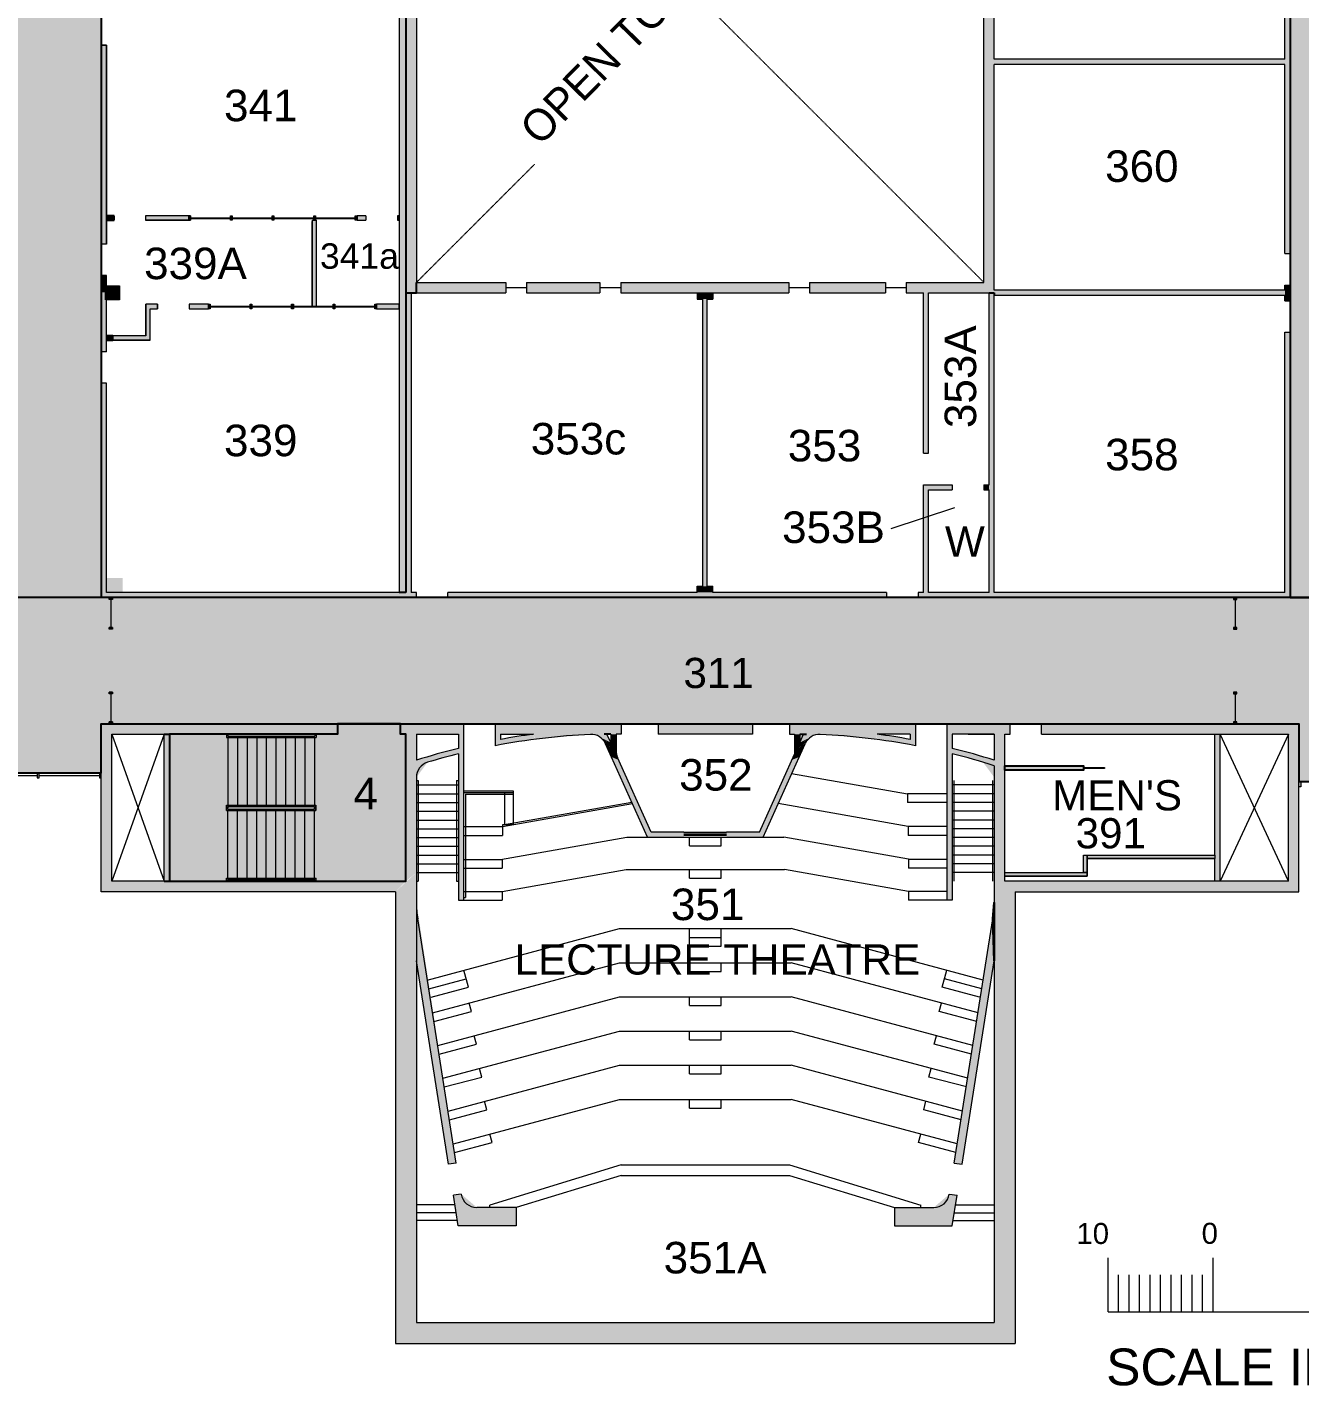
# Model space of a CAD drawing. Extents: x 2 to 4630, y -56 to 2885.
# Drawn here: x 925 to 2379, y -56 to 1496 of the extents above; entities that cross this region are included whole.
import ezdxf
from ezdxf.enums import TextEntityAlignment as Align

# ---------------------------------------------------------------- set-up
doc = ezdxf.new("R2010")
doc.units = 0
doc.header["$LTSCALE"] = 0.004
doc.header["$MEASUREMENT"] = 0
doc.linetypes.add('HIDDEN', pattern=[0.375, 0.25, -0.125])
doc.layers.get('0').update_dxf_attribs({"linetype": 'CONTINUOUS'})
for name, color, linetype, lineweight in [('bar scale', 1, 'CONTINUOUS', 0), ('STAIR', 251, 'CONTINUOUS', 9), ('TEXT', 7, 'CONTINUOUS', 0), ('WALL', 7, 'CONTINUOUS', 0)]:
    doc.layers.add(name, color=color, linetype=linetype, lineweight=lineweight)
doc.layers.add('CORRIDOR HATCH', color=253, linetype='CONTINUOUS')
doc.layers.add('SOLID', color=7, linetype='CONTINUOUS')
doc.styles.add('style1', font='arial.ttf')
doc.styles.add('swis721blkexbt', font='swissek.ttf')

# ---------------------------------------------------------------- blocks, each defined once
blk = doc.blocks.new('AZMND')
for p, q in [((0, 0.5), (0, -0.5)), ((1, 0.5), (0, 0.5)), ((1, -0.5), (1, 0.5)), ((0, -0.5), (1, -0.5))]:
    blk.add_line(p, q)

msp = doc.modelspace()

# ---------------------------------------------------------------- hatches: boundary and pattern name
at = {"layer": 'CORRIDOR HATCH'}
h = msp.add_hatch(color=256, dxfattribs=at)
h.dxf.hatch_style = 1
h.paths.add_polyline_path([(3115.8, 700.5), (3115.8, 688.5), (3109.8, 688.5), (3109.8, 520.5), (3373.8, 520.5), (3373.8, 688.5), (3187.8, 688.5), (3187.8, 700.5)])
h.paths.add_polyline_path([(1087.8, 688.5), (1087.8, 520.5), (1357.8, 520.5), (1357.8, 688.5), (1351.8, 688.5), (1351.8, 700.5), (1279.8, 700.5), (1279.8, 688.5)])
h.paths.add_polyline_path([(2029.8, 2872.5), (2029.8, 2704.5), (2221.8, 2704.5), (2221.8, 2692.5), (2293.8, 2692.5), (2293.8, 2704.5), (2307.5, 2704.5), (2307.5, 2872.5)])
h.paths.add_polyline_path([(4459, 2532.9), (4459, 2527.7), (4451.8, 2527.7), (4451.8, 2479.4), (4459, 2479.4), (4459, 2289.8), (4614.7, 2289.8), (4614.7, 2532.9)])
h.paths.add_polyline_path([(4347.8, 2543.4), (4347.8, 2529.6), (4338.9, 2529.6), (4338.9, 2525.3), (4338.9, 2207.4), (4347.8, 2207.4), (4347.8, 2193.6), (4338.9, 2193.6), (4338.9, 1973.2), (4307.4, 1973.2), (4307.4, 1797.1), (4338.9, 1797.1), (4338.9, 1535.4), (4347.8, 1535.4), (4347.8, 1521.6), (4338.9, 1521.6), (4338.9, 1439.2), (4299.5, 1439.2), (4299.5, 1392.9), (4338.9, 1392.9), (4338.9, 1388), (4299.5, 1388), (4299.5, 1307.3), (4338.9, 1307.3), (4338.9, 1199.4), (4347.8, 1199.4), (4347.8, 1185.6), (4338.9, 1185.6), (4338.9, 863.4), (4347.8, 863.4), (4347.8, 849.6), (4442.9, 849.6), (4442.9, 863.4), (4535.1, 863.4), (4535.1, 965.8), (4451.8, 965.8), (4451.8, 1185.6), (4442.9, 1185.6), (4442.9, 1199.4), (4451.8, 1199.4), (4451.8, 1521.6), (4442.9, 1521.6), (4442.9, 1535.4), (4451.8, 1535.4), (4498, 1535.4), (4498, 1540.7), (4501.9, 1540.7), (4501.9, 1852.3), (4498, 1852.3), (4498, 1857.6), (4442.9, 1857.6), (4442.9, 1871.4), (4451.8, 1871.4), (4451.8, 2193.6), (4442.9, 2193.6), (4442.9, 2207.4), (4451.8, 2207.4), (4451.8, 2529.6), (4442.9, 2529.6), (4442.9, 2543.4)])
h.paths.add_polyline_path([(3385.8, 701.6), (3669, 701.6), (3669, 702.8), (3682.8, 702.8), (3682.8, 681.2), (3683.6, 683), (3692.1, 683), (3765, 683), (3765, 695.8), (3794, 695.8), (3794, 633.3), (3808.5, 627.8), (3854.1, 613.6), (3899.4, 602.5), (3946.4, 593.9), (3969.6, 591), (3993.3, 588.2), (4004.8, 587.5), (4004.8, 594.8), (4012.2, 594.8), (4012.2, 587), (4039.9, 585.4), (4087.7, 585.4), (4111, 586.8), (4134.8, 588.2), (4181.2, 593.9), (4228.2, 602.5), (4273.5, 613.6), (4296.3, 620.7), (4318.6, 627.6), (4333.6, 633.3), (4333.6, 695.8), (4362.5, 695.8), (4362.5, 683), (4501.9, 683), (4501.9, 844.3), (4498.1, 844.3), (4498.1, 849.6), (4442.9, 849.6), (4347.8, 849.6), (4154.1, 849.6), (4154.1, 883.9), (4093.1, 883.9), (4093.1, 849.6), (3744.1, 849.6), (3744.1, 885), (3682.8, 885), (3682.8, 864.3), (3682.8, 842.2), (3669, 842.2), (3669, 843), (3385.8, 843)])
h.paths.add_polyline_path([(3385.8, 2691.4), (3669, 2691.4), (3669, 2690.2), (3682.8, 2690.2), (3682.8, 2711.8), (3683.6, 2710), (3692.1, 2710), (3765, 2710), (3765, 2697.3), (3794, 2697.3), (3794, 2759.7), (3808.5, 2765.2), (3854.1, 2779.4), (3899.4, 2790.6), (3946.4, 2799.1), (3969.6, 2802), (3993.3, 2804.8), (4005, 2805.5), (4005, 2798.5), (4011.8, 2798.5), (4011.8, 2805.9), (4039.9, 2807.6), (4087.7, 2807.6), (4111.1, 2806.2), (4134.8, 2804.8), (4181.2, 2799.1), (4228.2, 2790.6), (4273.5, 2779.4), (4296.2, 2772.4), (4318.6, 2765.4), (4333.6, 2759.7), (4333.6, 2697.3), (4362.5, 2697.3), (4362.5, 2710), (4501.9, 2710), (4501.9, 2549.1), (4501.9, 2548.7), (4498.1, 2548.7), (4498.1, 2543.4), (4442.9, 2543.4), (4347.8, 2543.4), (3872.3, 2543.4), (3872.3, 2504), (3769.9, 2504), (3769.9, 2543.4), (3765, 2543.4), (3765, 2504), (3682.8, 2504), (3682.8, 2550.8), (3669, 2550.8), (3669, 2550), (3385.8, 2550)])
h.paths.add_polyline_path([(2929.8, 2548.5), (2929.8, 1937.5), (2905.8, 1937.5), (2905.8, 1872.5), (2929.8, 1872.5), (2929.8, 1601.5), (2905.8, 1601.5), (2905.8, 1536.5), (2929.8, 1536.5), (2929.8, 1265.5), (2905.8, 1265.5), (2905.8, 1200.5), (2929.8, 1200.5), (2929.8, 844.5), (3025.8, 844.5), (3025.8, 862.5), (3041.8, 862.5), (3041.8, 904.5), (3025.8, 904.5), (3025.8, 1479.5), (3043.8, 1479.5), (3043.8, 1519.5), (3025.8, 1519.5), (3025.8, 1819.5), (3037.8, 1819.5), (3037.8, 1861.5), (3025.8, 1861.5), (3025.8, 2155.5), (3037.8, 2155.5), (3037.8, 2197.5), (3025.8, 2197.5), (3025.8, 2482.5), (3037.8, 2482.5), (3037.8, 2524.5), (3025.8, 2524.5), (3025.8, 2548.5)])
h.paths.add_polyline_path([(2367.8, 2548.5), (2367.8, 1800.5), (2349.8, 1800.5), (2349.8, 1758.5), (2367.8, 1758.5), (2367.8, 844.5), (2473.8, 844.5), (2473.8, 2548.5)])
h.paths.add_polyline_path([(1009.8, 2548.5), (1009.8, 844.5), (913.8, 844.5), (913.8, 2037.9), (911.4, 2037.9), (897.2, 2054.2), (750.5, 2054.2), (457.8, 2054.2), (457.8, 2192.5), (913.8, 2192.5), (913.8, 2548.5)])
h.paths.add_polyline_path([(361.8, 2548.5), (361.8, 2106.5), (319.8, 2106.5), (319.8, 2040.5), (361.8, 2040.5), (361.8, 1520.5), (342.3, 1520.5), (342.3, 1479.7), (361.8, 1479.7), (361.8, 908.5), (341.8, 908.5), (341.8, 868.5), (361.8, 868.5), (361.8, 844.5), (457.8, 844.5), (457.8, 1064), (457.8, 1233), (457.8, 2054.2), (457.8, 2192.5), (457.8, 2548.5)])
h.paths.add_polyline_path([(184.8, 844.5), (184.8, 700.5), (255, 700.5), (361.8, 700.5), (361.8, 634.5), (505.8, 634.5), (505.8, 700.5), (865.8, 700.5), (865.8, 644.5), (1009.8, 644.5), (1009.8, 700.5), (2377.8, 700.5), (2377.8, 634.5), (2521.8, 634.5), (2521.8, 700.5), (2881.8, 700.5), (2881.8, 634.5), (3025.8, 634.5), (3025.8, 700.5), (3385.8, 700.5), (3385.8, 844.5), (3025.8, 844.5), (2929.8, 844.5), (2473.8, 844.5), (2367.8, 844.5), (1009.8, 844.5), (913.8, 844.5), (457.8, 844.5), (361.8, 844.5)])
h.paths.add_polyline_path([(81.8, 2872.5), (81.8, 2704.5), (269.8, 2704.5), (269.8, 2692.5), (346.8, 2692.5), (346.8, 2704.5), (349.8, 2704.5), (349.8, 2872.5)])
h.paths.add_polyline_path([(184.8, 2692.5), (184.8, 2548.5), (361.8, 2548.5), (457.8, 2548.5), (913.8, 2548.5), (1009.8, 2548.5), (1622.6, 2548.5), (1622.6, 2529.5), (1684.8, 2529.5), (1684.8, 2548.5), (1702.8, 2548.5), (1702.8, 2524.5), (1736.8, 2524.5), (1736.8, 2548.5), (2367.8, 2548.5), (2473.8, 2548.5), (2929.8, 2548.5), (3025.8, 2548.5), (3361.8, 2548.5), (3385.8, 2548.5), (3385.8, 2692.5), (3025.8, 2692.5), (3025.8, 2750), (2881.8, 2750), (2881.8, 2692.5), (2521.8, 2692.5), (2521.8, 2750), (2377.8, 2750), (2377.8, 2692.5), (2017.8, 2692.5), (2017.8, 2750), (1885.8, 2750), (1885.8, 2692.5), (1510.5, 2692.5), (1510.5, 2745.3), (1366.5, 2745.3), (1366.5, 2692.5), (1110.5, 2692.5), (1110.5, 2704.5), (1062.5, 2704.5), (1062.5, 2692.5), (1009.8, 2692.5), (1009.8, 2750), (361.8, 2750), (361.8, 2692.5), (346.8, 2692.5), (269.8, 2692.5)])
at = {"layer": 'SOLID'}
for points in [[(2017.8, 1864.5), (1933.8, 1864.5), (1927.8, 1864.5), (1701.6, 1864.5), (1701.6, 1872.5), (1699.6, 1872.5), (1693.6, 1872.5), (1685.6, 1872.5), (1685.6, 1869.5), (1365.6, 1869.5), (1365.6, 1872.5), (1357.8, 1872.5), (1351.8, 1872.5), (1349.6, 1872.5), (1349.6, 1856.5), (1351.8, 1856.5), (1351.8, 1542.5), (1357.8, 1536.5), (1357.8, 1192.5), (1369.8, 1192.5), (1369.8, 1204.5), (1369.8, 1852.5), (2017.8, 1852.5)], [(1357.8, 1532.5), (1350.3, 1532.5), (1350.3, 850.5), (1357.8, 850.5)], [(1015.8, 1280.5), (1015.8, 1275.5), (1024.5, 1275.5), (1024.5, 1280.5)], [(1060.5, 1280.5), (1060.5, 1275.5), (1112, 1275.5), (1112, 1280.5)], [(1110, 1280.5), (1112, 1280.5), (1112, 1275.5), (1110, 1275.5)], [(1157.5, 1280.5), (1159.5, 1280.5), (1159.5, 1275.5), (1157.5, 1275.5)], [(1205, 1280.5), (1207, 1280.5), (1207, 1275.5), (1205, 1275.5)], [(1252.5, 1280.5), (1254.5, 1280.5), (1254.5, 1275.5), (1252.5, 1275.5)], [(1300, 1280.5), (1302, 1280.5), (1302, 1275.5), (1300, 1275.5)], [(1009.8, 1212.3), (1009.8, 1194), (1013.6, 1194), (1013.6, 1200.5), (1015.8, 1200.5), (1015.8, 1212.3)], [(1023.3, 1143.5), (1023.3, 1138.5), (1065.8, 1138.5), (1065.8, 1174.5), (1074.3, 1174.5), (1074.3, 1179.5), (1060.8, 1179.5), (1060.8, 1143.5)], [(1110.3, 1179.5), (1110.3, 1174.5), (1132.3, 1174.5), (1132.3, 1179.5)], [(1132.3, 1179.5), (1134.3, 1179.5), (1134.3, 1174.5), (1132.3, 1174.5)], [(1179.8, 1179.5), (1181.8, 1179.5), (1181.8, 1174.5), (1179.8, 1174.5)], [(1227.3, 1179.5), (1229.3, 1179.5), (1229.3, 1174.5), (1227.3, 1174.5)], [(1274.8, 1179.5), (1276.8, 1179.5), (1276.8, 1174.5), (1274.8, 1174.5)], [(1322.3, 1179.5), (1324.3, 1179.5), (1324.3, 1174.5), (1322.3, 1174.5)], [(1324.3, 1179.5), (1324.3, 1174.5), (1350.3, 1174.5), (1350.3, 1179.5)], [(1023.3, 1143.5), (1015.8, 1143.5), (1015.8, 1138.5), (1023.3, 1138.5)], [(2302.9, 844.5), (2302.9, 842.5), (2306.9, 842.5), (2306.9, 844.5)], [(2302.9, 810.5), (2302.9, 808.5), (2306.9, 808.5), (2306.9, 810.5)], [(2302.9, 736.5), (2302.9, 734.5), (2306.9, 734.5), (2306.9, 736.5)], [(2302.9, 702.5), (2302.9, 700.5), (2306.9, 700.5), (2306.9, 702.5)], [(1087.8, 688.5), (1081.8, 688.5), (1081.8, 520.5), (1087.8, 520.5)], [(2041.8, 652.5), (2131.8, 652.5), (2131.8, 647.5), (2041.8, 647.5)], [(2135.8, 530.5), (2131.8, 530.5), (2131.8, 550.5), (2135.8, 550.5)], [(2135.8, 550.5), (2281.8, 550.5), (2281.8, 546.5), (2135.8, 546.5)], [(2135.8, 526.5), (2041.8, 526.5), (2041.8, 530.5), (2135.8, 530.5)], [(2029.8, 429.5), (2028.3, 477.7), (2029.8, 496.4)]]:
    msp.add_hatch(color=256, dxfattribs=at).paths.add_polyline_path(points)
h = msp.add_hatch(color=256, dxfattribs=at)
h.paths.add_polyline_path([(1009.8, 1475.5), (1015.8, 1475.5), (1015.8, 1248.3), (1009.8, 1248.3)])
h.paths.add_polyline_path([(1015.8, 1337.1), (1015.8, 1395.9)], flags=0)
h.paths.add_polyline_path([(1015.8, 1248.3), (1015.8, 1475.5)], flags=17)
edge = h.paths.add_edge_path(flags=16)
edge.add_line((1015.8, 1395.9), (1015.8, 1331.1))
h = msp.add_hatch(color=256, dxfattribs=at)
h.dxf.hatch_style = 1
h.paths.add_polyline_path([(1255.7, 1275.5), (1250.7, 1275.5), (1250.7, 1177), (1255.7, 1177)])
h = msp.add_hatch(color=256, dxfattribs=at)
h.dxf.hatch_style = 1
h.paths.add_polyline_path([(1312.2, 1280.5), (1302, 1280.5), (1302, 1275.5), (1312.2, 1275.5)])
h.paths.add_polyline_path([(1350.3, 1280.5), (1348.2, 1280.5), (1348.2, 1275.5), (1350.3, 1275.5)])
h = msp.add_hatch(color=256, dxfattribs=at)
h.paths.add_polyline_path([(865.8, 638.5), (867.8, 638.5), (867.8, 644.5), (865.8, 644.5)])
h.paths.add_polyline_path([(936.8, 638.5), (938.8, 638.5), (938.8, 644.5), (936.8, 644.5)])
h.paths.add_polyline_path([(1009.8, 644.5), (1007.8, 644.5), (1007.8, 638.5), (1009.8, 638.5)])
h = msp.add_hatch(color=256, dxfattribs=at)
h.paths.add_polyline_path([(2379.8, 634.5), (2377.8, 634.5), (2377.8, 628.5), (2379.8, 628.5)])
h.paths.add_polyline_path([(2450.8, 634.5), (2448.8, 634.5), (2448.8, 628.5), (2450.8, 628.5)])
h.paths.add_polyline_path([(2521.8, 634.5), (2519.8, 634.5), (2519.8, 628.5), (2521.8, 628.5)])

# ---------------------------------------------------------------- linework, layer by layer
at = {"layer": 'bar scale'}
for p, q in [((2159.7, 28.7), (2159.7, 90.6)), ((2279.7, 28.7), (2279.7, 90.6)), ((2171.7, 28.7), (2171.7, 71)), ((2183.7, 28.7), (2183.7, 71)), ((2195.7, 28.7), (2195.7, 71)), ((2207.7, 28.7), (2207.7, 71)), ((2219.7, 28.7), (2219.7, 71)), ((2231.7, 28.7), (2231.7, 71)), ((2243.7, 28.7), (2243.7, 71)), ((2255.7, 28.7), (2255.7, 71)), ((2267.7, 28.7), (2267.7, 71)), ((2159.7, 28.7), (3479.7, 28.7))]:
    msp.add_line(p, q, dxfattribs=at)
at = {"layer": 'CORRIDOR HATCH'}
for points in [[(1009.8, 2548.5), (1009.8, 844.5), (913.8, 844.5), (913.8, 2037.9), (911.4, 2037.9), (897.2, 2054.2), (750.5, 2054.2), (457.8, 2054.2), (457.8, 2192.5), (913.8, 2192.5), (913.8, 2548.5)], [(2367.8, 2548.5), (2367.8, 1800.5), (2349.8, 1800.5), (2349.8, 1758.5), (2367.8, 1758.5), (2367.8, 844.5), (2473.8, 844.5), (2473.8, 2548.5)], [(1087.8, 688.5), (1087.8, 520.5), (1357.8, 520.5), (1357.8, 688.5), (1351.8, 688.5), (1351.8, 700.5), (1279.8, 700.5), (1279.8, 688.5)]]:
    msp.add_lwpolyline(points, close=True, dxfattribs=at)
msp.add_lwpolyline([(2473.8, 844.5), (2367.8, 844.5), (1009.8, 844.5), (913.8, 844.5), (457.8, 844.5), (361.8, 844.5), (184.8, 844.5), (184.8, 700.5), (255, 700.5), (361.8, 700.5), (361.8, 634.5), (505.8, 634.5), (505.8, 700.5), (865.8, 700.5), (865.8, 644.5), (1009.8, 644.5), (1009.8, 700.5), (2377.8, 700.5), (2377.8, 634.5), (2521.8, 634.5)], dxfattribs=at)
at = {"layer": 'SOLID'}
for p, q in [((1357.8, 1532.5), (1357.8, 850.5)), ((1024.5, 1280.5), (1015.8, 1280.5)), ((1015.8, 1280.5), (1015.8, 1275.5)), ((1015.8, 1275.5), (1024.5, 1275.5)), ((1024.5, 1275.5), (1024.5, 1280.5)), ((1112, 1278), (1157.5, 1278)), ((1159.5, 1278), (1205, 1278)), ((1207, 1278), (1252.5, 1278)), ((1254.5, 1278), (1300, 1278)), ((1357.8, 1280.5), (1357.8, 1275.5)), ((1369.8, 1192.5), (1369.8, 1204.5)), ((1357.8, 1192.5), (1369.8, 1192.5)), ((2023.8, 1192.5), (2029.8, 1192.5)), ((2029.8, 1192.5), (2029.8, 1189.5)), ((1134.3, 1177), (1179.8, 1177)), ((1181.8, 1177), (1227.3, 1177)), ((1229.3, 1177), (1274.8, 1177)), ((1276.8, 1177), (1322.3, 1177)), ((1023.3, 1143.5), (1015.8, 1143.5)), ((1015.8, 1143.5), (1015.8, 1138.5)), ((1015.8, 1138.5), (1023.3, 1138.5)), ((1023.3, 1138.5), (1023.3, 1143.5)), ((1357.8, 850.5), (1350.3, 850.5)), ((1081.8, 688.5), (1087.8, 688.5)), ((1591.8, 688.5), (1584.1, 688.5)), ((1807.8, 688.5), (1815.5, 688.5)), ((1081.8, 520.5), (1087.8, 520.5))]:
    msp.add_line(p, q, dxfattribs=at)
msp.add_lwpolyline([(2041.8, 652.5), (2131.8, 652.5), (2131.8, 647.5), (2041.8, 647.5)], close=True, dxfattribs=at)
msp.add_lwpolyline([(2029.8, 429.5), (2028.3, 477.7), (2029.8, 496.4), (2029.8, 429.5)], dxfattribs=at)
for points in [[(2029.8, 1864.5), (2017.8, 1852.5), (2029.8, 1192.5), (2017.8, 1192.5)], [(2361.8, 1699.5), (2367.8, 1699.5), (2361.8, 1237.5), (2367.8, 1237.5)], [(2019.8, 1459.5), (2361.8, 1459.5), (2019.8, 1453.5), (2361.8, 1453.5)], [(1013.6, 1200.5), (1030.6, 1200.5), (1013.6, 1184.5), (1030.6, 1184.5)], [(1369.8, 1192.5), (1369.8, 1204.5), (1471.8, 1192.5), (1471.8, 1204.5)], [(1495.5, 1192.5), (1495.5, 1204.5), (1579.5, 1192.5), (1579.5, 1204.5)], [(1603.3, 1192.5), (1603.3, 1204.5), (1795, 1192.5), (1795, 1204.5)], [(1818.8, 1192.5), (1818.8, 1204.5), (1905.5, 1192.5), (1905.5, 1204.5)], [(1929.3, 1192.5), (1929.3, 1204.5), (2017.8, 1192.5), (2017.8, 1204.5)], [(2361.8, 1195.5), (2029.8, 1195.5), (2361.8, 1189.5), (2029.8, 1189.5)], [(2367.8, 1183.5), (2367.8, 1201.5), (2361.8, 1183.5), (2361.8, 1201.5)], [(1015.8, 1194), (1009.8, 1194), (1015.8, 1125.3), (1009.8, 1125.3)], [(1357.8, 1192.5), (1363.8, 1192.5), (1357.8, 850.5), (1363.8, 850.5)], [(1690.3, 1185.5), (1690.3, 1192.5), (1708.5, 1185.5), (1708.5, 1192.5)], [(1697, 857.5), (1701.8, 857.5), (1697, 1185.5), (1701.8, 1185.5)], [(1948.8, 1009.5), (1954.8, 1009.5), (1948.8, 1192.5), (1954.8, 1192.5)], [(2023.8, 1192.5), (2029.8, 1192.5), (2023.8, 850.5), (2029.8, 850.5)], [(2361.8, 1147.5), (2367.8, 1147.5), (2361.8, 850.5), (2367.8, 844.5)], [(1015.8, 1089.3), (1009.8, 1089.3), (1015.8, 844.5), (1009.8, 844.5)], [(1948.8, 850.5), (1954.8, 850.5), (1948.8, 973.5), (1954.8, 967.5)], [(1948.8, 973.5), (1954.8, 967.5), (1981.8, 973.5), (1981.8, 967.5)], [(2017.8, 973.5), (2023.8, 973.5), (2017.8, 967.5), (2023.8, 967.5)], [(1013.6, 867), (1034.5, 867), (1013.6, 848.3), (1034.5, 848.5)], [(1690.3, 850.5), (1690.3, 857.5), (1708.5, 850.5), (1708.5, 857.5)], [(1015.8, 844.5), (1015.8, 850.5), (1369.8, 844.5), (1369.8, 850.5)], [(1018.8, 842.5), (1018.8, 844.5), (1022.8, 842.5), (1022.8, 844.5)], [(1405.8, 850.5), (1405.8, 844.5), (1906.8, 850.5), (1906.8, 844.5)], [(1942.8, 850.5), (1942.8, 844.5), (2361.8, 850.5), (2367.8, 844.5)], [(1018.8, 808.5), (1018.8, 810.5), (1022.8, 808.5), (1022.8, 810.5)], [(1018.8, 734.5), (1018.8, 736.5), (1022.8, 734.5), (1022.8, 736.5)], [(1279.8, 700.5), (1279.8, 688.5), (1009.8, 700.5), (1021.8, 688.5)], [(1009.8, 700.5), (1021.8, 688.5), (1009.8, 508.5), (1021.8, 520.5)], [(1018.8, 700.5), (1018.8, 702.5), (1022.8, 700.5), (1022.8, 702.5)], [(1351.8, 700.5), (1351.8, 688.5), (1423.8, 700.5), (1417.8, 688.5)], [(1423.8, 700.5), (1417.8, 688.5), (1423.8, 499), (1417.8, 499)], [(1459.8, 700.5), (1465.8, 688.5), (1603.8, 700.5), (1603.8, 688.5)], [(1459.8, 700.5), (1465.8, 688.5), (1459.8, 675.4), (1465.8, 682.6)], [(1645.8, 700.5), (1645.8, 688.5), (1753.8, 700.5), (1753.8, 688.5)], [(1939.8, 700.5), (1933.8, 688.5), (1795.8, 700.5), (1795.8, 688.5)], [(1939.8, 700.5), (1933.8, 688.5), (1939.8, 675.4), (1933.8, 682.6)], [(1975.8, 700.5), (1981.8, 688.5), (1975.8, 499), (1981.8, 499)], [(2047.8, 700.5), (2047.8, 688.5), (1975.8, 700.5), (1981.8, 688.5)], [(2083.8, 700.5), (2083.8, 688.5), (2377.8, 700.5), (2365.8, 688.5)], [(2377.8, 700.5), (2365.8, 688.5), (2377.8, 508.5), (2365.8, 520.5)], [(1369.8, 530.5), (1357.8, 520.5), (1369.8, 688.5), (1357.8, 688.5)], [(1459.8, 675.4), (1465.8, 682.6), (1504.6, 682.6), (1503.5, 688.5)], [(1572.5, 688.5), (1503.5, 688.5), (1505.3, 682.7)], [(1587.4, 688.5), (1570.3, 688.3), (1591.8, 678.9), (1578.6, 685.8)], [(1591.8, 678.9), (1579.6, 685.1), (1583.4, 681.6)], [(1591.8, 688.5), (1597.8, 688.5), (1591.8, 678.9), (1597.8, 669.5)], [(1807.8, 688.5), (1801.8, 688.5), (1807.8, 678.9), (1801.8, 669.5)], [(1812.1, 688.5), (1829.2, 688.3), (1807.8, 678.9), (1821, 685.8)], [(1807.8, 678.9), (1820, 685.1), (1816.2, 681.6)], [(1827.1, 688.5), (1896, 688.5), (1894.2, 682.7)], [(1939.8, 675.4), (1933.8, 682.6), (1894.9, 682.6), (1896, 688.5)], [(2029.8, 520.5), (2041.8, 520.5), (2029.8, 688.5), (2041.8, 688.5)], [(2287.8, 688.5), (2281.8, 688.5), (2287.8, 520.5), (2281.8, 520.5)], [(1417.8, 672.3), (1417.8, 666.1), (1369.8, 658.8), (1382.6, 656.5)], [(1597.8, 669.5), (1583.4, 681.6), (1597.8, 669.5), (1585.7, 677.8)], [(1591.8, 678.9), (1583.5, 681.5), (1597.8, 669.5)], [(1598.2, 665.6), (1585.8, 677.7), (1600.6, 659.2), (1592.6, 662.5)], [(1597.8, 669.5), (1598.2, 665.6), (1585.8, 677.7)], [(1801.4, 665.6), (1813.8, 677.7), (1798.9, 659.2), (1806.9, 662.5)], [(1801.8, 669.5), (1801.4, 665.6), (1813.8, 677.7)], [(1801.8, 669.5), (1816.2, 681.6), (1801.8, 669.5), (1813.8, 677.8)], [(1807.8, 678.9), (1816.1, 681.5), (1801.8, 669.5)], [(1981.8, 672.3), (1981.8, 666.1), (2029.8, 658.8), (2017, 656.5)], [(1369.8, 658.8), (1382.6, 656.5), (1369.8, 639.2)], [(1600.6, 659.2), (1592.6, 662.5), (1638, 576.5), (1633.8, 571)], [(1798.9, 659.2), (1806.9, 662.5), (1761.5, 576.5), (1765.8, 571)], [(2029.8, 658.8), (2017, 656.5), (2029.8, 639.2)], [(1633.8, 571), (1638, 576.5), (1675.4, 571), (1675.4, 576.5)], [(1765.8, 571), (1761.5, 576.5), (1724.1, 571), (1724.1, 576.5)], [(1345.8, 508.5), (1369.8, 530.5), (1345.8, -7.5), (1369.8, 16.5)], [(1021.8, 520.5), (1009.8, 508.5), (1357.8, 520.5), (1345.8, 508.5)], [(2053.8, -7.5), (2029.8, 16.5), (2053.8, 520.5), (2029.8, 520.5)], [(2365.8, 520.5), (2377.8, 508.5), (2041.8, 520.5), (2053.8, 508.5)], [(1415.4, 198.7), (1406.5, 197.5), (1369.8, 496.4), (1369.8, 429.5)], [(1993.1, 197.5), (1984.1, 198.7), (2029.8, 429.5), (2028.3, 477.7)], [(1421.1, 163.2), (1417.7, 127), (1421.1, 163.2), (1412.1, 161.9)], [(1438.8, 148), (1417.7, 127), (1421.1, 163.2), (1417.7, 127)], [(1960.7, 148), (1981.9, 127), (1978.5, 163.2), (1981.9, 127)], [(1978.5, 163.2), (1981.9, 127), (1978.5, 163.2), (1987.4, 161.9)], [(1483.8, 148), (1483.8, 127), (1438.8, 148), (1417.7, 127)], [(1915.8, 148), (1915.8, 127), (1960.7, 148), (1981.9, 127)], [(1345.8, -7.5), (1369.8, 16.5), (2053.8, -7.5), (2029.8, 16.5)]]:
    msp.add_solid(points, dxfattribs=at)
at = {"layer": 'STAIR'}
for p, q in [((1152.9, 687.9), (1152.9, 684.9)), ((1152.9, 684.9), (1255.4, 684.9)), ((1154.4, 687.9), (1154.4, 686.4)), ((1154.4, 686.4), (1253.9, 686.4)), ((1154.4, 684.9), (1154.4, 607.5)), ((1165.4, 684.9), (1165.4, 607.5)), ((1176.4, 684.9), (1176.4, 607.5)), ((1187.4, 684.9), (1187.4, 607.5)), ((1198.4, 684.9), (1198.4, 607.5)), ((1209.4, 684.9), (1209.4, 607.5)), ((1220.4, 684.9), (1220.4, 607.5)), ((1231.4, 684.9), (1231.4, 607.5)), ((1242.4, 684.9), (1242.4, 607.5)), ((1253.4, 684.9), (1253.4, 607.5)), ((1253.9, 687.9), (1253.9, 686.4)), ((1255.4, 687.9), (1255.4, 684.9)), ((1930.7, 620.1), (1798.4, 643.4)), ((1369.8, 635.5), (1371.8, 635.5)), ((1369.8, 630.5), (1417.8, 630.5)), ((1371.8, 635.5), (1371.8, 520.5)), ((1415.8, 635.5), (1415.8, 520.5)), ((1415.8, 635.5), (1417.8, 635.5)), ((1423.8, 624), (1480.3, 624)), ((1423.8, 622), (1480.3, 622)), ((1470.3, 622), (1470.3, 585.1)), ((1480.3, 624), (1480.3, 585.1)), ((1152.9, 607.5), (1254.9, 607.5)), ((1152.9, 607.5), (1152.9, 601.5)), ((1152.9, 601.5), (1152.9, 607.5)), ((1154.4, 606), (1253.4, 606)), ((1154.4, 606), (1154.4, 604.5)), ((1253.4, 606), (1253.4, 604.5)), ((1254.9, 601.5), (1254.9, 607.5)), ((1254.9, 607.5), (1254.9, 601.5)), ((1369.8, 620.5), (1417.8, 620.5)), ((1369.8, 610.5), (1417.8, 610.5)), ((1425.8, 620), (1425.8, 502.2)), ((1425.8, 620), (1480.3, 620)), ((1468.3, 585), (1615.8, 611)), ((1468.3, 583), (1616.6, 609.2)), ((1931.3, 583), (1783, 609.2)), ((1975.3, 620.4), (1930.7, 620.4)), ((1930.7, 620.4), (1930.7, 610.4)), ((1975.3, 610.4), (1930.7, 610.4)), ((1152.9, 601.5), (1254.9, 601.5)), ((1154.4, 603), (1154.4, 604.5)), ((1154.4, 603), (1253.4, 603)), ((1154.4, 524.1), (1154.4, 601.5)), ((1165.4, 524.1), (1165.4, 601.5)), ((1176.4, 524.1), (1176.4, 601.5)), ((1187.4, 524.1), (1187.4, 601.5)), ((1198.4, 524.1), (1198.4, 601.5)), ((1209.4, 524.1), (1209.4, 601.5)), ((1220.4, 524.1), (1220.4, 601.5)), ((1231.4, 524.1), (1231.4, 601.5)), ((1242.4, 524.1), (1242.4, 601.5)), ((1253.4, 603), (1253.4, 604.5)), ((1253.4, 524.1), (1253.4, 601.5)), ((1369.8, 600.5), (1417.8, 600.5)), ((1369.8, 590.5), (1417.8, 590.5)), ((1369.8, 580.5), (1417.8, 580.5)), ((1423.8, 583), (1468.3, 583)), ((1480.3, 585.1), (1468.3, 585.1)), ((1468.3, 585.1), (1468.3, 573)), ((1975.8, 583), (1931.3, 583)), ((1931.3, 583), (1931.3, 573)), ((1369.8, 570.5), (1417.8, 570.5)), ((1369.8, 560.5), (1417.8, 560.5)), ((1423.8, 573), (1468.3, 573)), ((1466, 545.6), (1610, 571)), ((1610, 571), (1789.6, 571)), ((1681.8, 561), (1681.8, 571.2)), ((1681.8, 561), (1717.8, 561)), ((1717.8, 561), (1717.8, 571.2)), ((1931.8, 545.9), (1789.6, 571)), ((1975.8, 573), (1931.3, 573)), ((1369.8, 550.5), (1417.8, 550.5)), ((1423.8, 545.6), (1467.8, 545.6)), ((1467.8, 545.6), (1467.8, 535.6)), ((1931.8, 545.9), (1931.8, 535.6)), ((1975.8, 545.6), (1931.8, 545.6)), ((1369.8, 540.5), (1417.8, 540.5)), ((1369.8, 530.5), (1417.8, 530.5)), ((1423.8, 535.6), (1467.8, 535.6)), ((1467.6, 509), (1609.5, 534)), ((1609.5, 534), (1790.1, 534)), ((1681.8, 534), (1717.8, 534)), ((1681.8, 524), (1681.8, 534)), ((1717.8, 524), (1717.8, 534)), ((1932, 509), (1790.1, 534)), ((1975.8, 535.6), (1931.8, 535.6)), ((1152.9, 524.1), (1255.4, 524.1)), ((1152.9, 521.1), (1152.9, 524.1)), ((1154.4, 522.6), (1253.9, 522.6)), ((1154.4, 521.1), (1154.4, 522.6)), ((1253.9, 521.1), (1253.9, 522.6)), ((1255.4, 521.1), (1255.4, 524.1)), ((1369.8, 520.5), (1371.8, 520.5)), ((1415.8, 520.5), (1417.8, 520.5)), ((1681.8, 524), (1717.8, 524)), ((1423.8, 509), (1467.8, 509)), ((1423.8, 502.2), (1425.8, 502.2)), ((1423.8, 499), (1467.8, 499)), ((1467.8, 509), (1467.8, 499)), ((1975.8, 509), (1931.8, 509)), ((1931.8, 509), (1931.8, 499)), ((1975.8, 499), (1931.8, 499)), ((1415.4, 198.7), (1371.3, 477.7)), ((1382.3, 407.7), (1601.7, 466.5)), ((1601.7, 466.5), (1797.9, 466.5)), ((1681.8, 456.5), (1681.8, 466.5)), ((1717.8, 456.5), (1717.8, 466.5)), ((2017.2, 407.7), (1797.9, 466.5)), ((1984.1, 198.7), (2028.3, 477.7)), ((1681.8, 446.5), (1681.8, 459.3)), ((1681.8, 456.5), (1717.8, 456.5)), ((1717.8, 446.5), (1717.8, 459.3)), ((1681.8, 446.5), (1717.8, 446.5)), ((1406.5, 197.5), (1369.8, 429.5)), ((1388.3, 370.3), (1601.7, 427.5)), ((1601.7, 427.5), (1797.9, 427.5)), ((1681.8, 417.5), (1681.8, 427.5)), ((1717.8, 417.5), (1717.8, 427.5)), ((2011.3, 370.3), (1797.9, 427.5)), ((1993.1, 197.5), (2029.8, 429.5)), ((1383.9, 397.8), (1426.6, 409.2)), ((1429.2, 399.6), (1424.1, 418.9)), ((1681.8, 417.5), (1717.8, 417.5)), ((1970.3, 399.6), (1975.5, 418.9)), ((2015.7, 397.8), (1972.9, 409.2)), ((1386.5, 388.1), (1429.2, 399.6)), ((1394.2, 332.9), (1601.7, 388.5)), ((1601.7, 388.5), (1797.9, 388.5)), ((1681.8, 378.5), (1681.8, 388.5)), ((1717.8, 378.5), (1717.8, 388.5)), ((2005.4, 332.9), (1797.9, 388.5)), ((2013.1, 388.1), (1970.3, 399.6)), ((1432.6, 371.8), (1430, 381.5)), ((1681.8, 378.5), (1717.8, 378.5)), ((1967, 371.8), (1969.6, 381.5)), ((1389.8, 360.4), (1432.6, 371.8)), ((2009.7, 360.4), (1967, 371.8)), ((1400.1, 295.5), (1601.7, 349.5)), ((1438.5, 334.4), (1435.9, 344.1)), ((1601.7, 349.5), (1797.9, 349.5)), ((1681.8, 339.5), (1681.8, 349.5)), ((1717.8, 339.5), (1717.8, 349.5)), ((1999.5, 295.5), (1797.9, 349.5)), ((1961.1, 334.4), (1963.7, 344.1)), ((1395.8, 323), (1438.5, 334.4)), ((1681.8, 339.5), (1717.8, 339.5)), ((2003.8, 323), (1961.1, 334.4)), ((1406, 258.1), (1601.7, 310.5)), ((1601.7, 310.5), (1797.9, 310.5)), ((1681.8, 300.5), (1681.8, 310.5)), ((1717.8, 300.5), (1717.8, 310.5)), ((1993.5, 258.1), (1797.9, 310.5)), ((1401.7, 285.6), (1444.4, 297)), ((1444.4, 297), (1441.8, 306.7)), ((1681.8, 300.5), (1717.8, 300.5)), ((1955.1, 297), (1957.7, 306.7)), ((1997.9, 285.6), (1955.1, 297)), ((1412, 220.7), (1601.7, 271.5)), ((1450.3, 259.6), (1447.7, 269.3)), ((1601.7, 271.5), (1797.9, 271.5)), ((1681.8, 261.5), (1681.8, 271.5)), ((1717.8, 261.5), (1717.8, 271.5)), ((1987.6, 220.7), (1797.9, 271.5)), ((1949.2, 259.6), (1951.8, 269.3)), ((1407.6, 248.1), (1450.3, 259.6)), ((1681.8, 261.5), (1717.8, 261.5)), ((1992, 248.1), (1949.2, 259.6)), ((1413.5, 210.7), (1456.3, 222.2)), ((1456.3, 222.2), (1453.7, 231.8)), ((1943.3, 222.2), (1945.9, 231.8)), ((1986, 210.7), (1943.3, 222.2)), ((1415.4, 198.7), (1406.5, 197.5)), ((1603.8, 196.7), (1453.8, 150.8)), ((1603.8, 196.7), (1795.8, 196.7)), ((1795.8, 196.7), (1945.8, 150.8)), ((1984.1, 198.7), (1993.1, 197.5)), ((1603.8, 184.7), (1483.8, 148)), ((1603.8, 184.7), (1795.8, 184.7)), ((1795.8, 184.7), (1915.8, 148)), ((1421.1, 163.2), (1412.1, 161.9)), ((1417.7, 127), (1412.1, 161.9)), ((1978.5, 163.2), (1987.4, 161.9)), ((1981.9, 127), (1987.4, 161.9)), ((1413.9, 151), (1369.8, 151)), ((1415.3, 142), (1369.8, 142)), ((1483.8, 148), (1438.8, 148)), ((1453.8, 148), (1453.8, 150.8)), ((1453.8, 148), (1453.8, 150.8)), ((1483.8, 148), (1483.8, 127)), ((1915.8, 148), (1960.7, 148)), ((1915.8, 148), (1915.8, 127)), ((1945.8, 148), (1945.8, 150.8)), ((1945.8, 148), (1945.8, 150.8)), ((1984.3, 142), (2029.8, 142)), ((1985.7, 151), (2029.8, 151)), ((1416.7, 133), (1369.8, 133)), ((1416.7, 133), (1369.8, 133)), ((1483.8, 127), (1417.7, 127)), ((1915.8, 127), (1981.9, 127)), ((1982.8, 133), (2029.8, 133)), ((1982.8, 133), (2029.8, 133))]:
    msp.add_line(p, q, dxfattribs=at)
for centre, start, end in [((1438.8, 166), 188.9971, 270), ((1960.7, 166), 270, 351.0029)]:
    msp.add_arc(centre, 18, start, end, dxfattribs=at)
at = {"layer": 'TEXT'}
msp.add_line((1984.2, 947.2), (1911.6, 923), dxfattribs=at)
at = {"layer": 'WALL', "linetype": 'HIDDEN'}
for p, q in [((2017.8, 1204.5), (1369.8, 1852.5)), ((2017.8, 1852.5), (1369.8, 1204.5))]:
    msp.add_line(p, q, dxfattribs=at)
at = {"layer": 'WALL'}
for p, q in [((1369.8, 1852.5), (1369.8, 1204.5)), ((1369.8, 1852.5), (1369.8, 1204.5)), ((2017.8, 1204.5), (2017.8, 1852.5)), ((2029.8, 1459.5), (2029.8, 1741.5)), ((2361.8, 1459.5), (2361.8, 1699.5)), ((2367.8, 1699.5), (2367.8, 1237.5)), ((1357.8, 1538.5), (1357.8, 1192.5)), ((1350.3, 1532.5), (1350.3, 850.5)), ((1009.8, 1248.3), (1009.8, 1475.5)), ((1015.8, 1475.5), (1009.8, 1475.5)), ((1015.8, 1475.5), (1009.8, 1475.5)), ((1015.8, 1248.3), (1015.8, 1475.5)), ((1015.8, 1248.3), (1015.8, 1475.5)), ((2361.8, 1459.5), (2029.8, 1459.5)), ((1015.8, 1443.9), (1015.8, 1431.9)), ((2029.8, 1195.5), (2029.8, 1453.5)), ((2361.8, 1453.5), (2029.8, 1453.5)), ((2361.8, 1237.5), (2361.8, 1453.5)), ((1015.8, 1431.9), (1015.8, 1437.9)), ((1015.8, 1395.9), (1015.8, 1331.1)), ((1015.8, 1337.1), (1015.8, 1395.9)), ((1015.8, 1337.1), (1015.8, 1395.9)), ((1357.8, 1381.5), (1357.8, 1192.5)), ((1024.5, 1280.5), (1015.8, 1280.5)), ((1024.5, 1275.5), (1015.8, 1275.5)), ((1024.5, 1280.5), (1023.3, 1280.5)), ((1024.5, 1275.5), (1023.3, 1275.5)), ((1024.5, 1280.5), (1024.5, 1275.5)), ((1060.5, 1280.5), (1060.5, 1275.5)), ((1112, 1275.5), (1060.5, 1275.5)), ((1112, 1275.5), (1112, 1280.5)), ((1112, 1278), (1157.5, 1278)), ((1159.5, 1278), (1205, 1278)), ((1207, 1278), (1252.5, 1278)), ((1250.7, 1275.5), (1250.7, 1177)), ((1250.7, 1275.5), (1255.7, 1275.5)), ((1250.7, 1177), (1250.7, 1274)), ((1254.5, 1278), (1300, 1278)), ((1255.7, 1177), (1255.7, 1275.5)), ((1302, 1280.5), (1302, 1275.5)), ((1312.2, 1280.5), (1302, 1280.5)), ((1302, 1275.5), (1312.2, 1275.5)), ((1312.2, 1280.5), (1312.2, 1275.5)), ((1350.3, 1280.5), (1348.2, 1280.5)), ((1348.2, 1280.5), (1348.2, 1275.5)), ((1348.2, 1275.5), (1350.3, 1275.5)), ((1350.3, 1275.5), (1350.3, 1280.5)), ((1255.7, 1177), (1255.7, 1269)), ((1015.8, 1248.3), (1009.8, 1248.3)), ((1015.8, 1248.3), (1009.8, 1248.3)), ((2361.8, 1237.5), (2367.8, 1237.5)), ((1009.8, 1125.3), (1009.8, 1212.3)), ((1015.8, 1125.3), (1015.8, 1212.3)), ((1015.8, 1147.5), (1015.8, 1212.3)), ((1357.8, 1198.5), (1357.8, 1179.5)), ((1357.8, 1198.5), (1357.8, 1179.5)), ((1369.8, 1204.5), (1471.8, 1204.5)), ((1471.8, 1204.5), (1471.8, 1192.5)), ((1471.8, 1198.5), (1495.5, 1198.5)), ((1495.5, 1204.5), (1495.5, 1192.5)), ((1495.5, 1204.5), (1579.5, 1204.5)), ((1579.5, 1204.5), (1579.5, 1192.5)), ((1579.5, 1198.5), (1603.3, 1198.5)), ((1603.3, 1204.5), (1603.3, 1192.5)), ((1603.3, 1204.5), (1795, 1204.5)), ((1795, 1204.5), (1795, 1192.5)), ((1795, 1198.5), (1818.8, 1198.5)), ((1818.8, 1204.5), (1818.8, 1192.5)), ((1818.8, 1204.5), (1905.5, 1204.5)), ((1905.5, 1204.5), (1905.5, 1192.5)), ((1905.5, 1198.5), (1929.3, 1198.5)), ((1929.3, 1204.5), (1929.3, 1192.5)), ((1929.3, 1204.5), (2017.8, 1204.5)), ((2361.8, 1195.5), (2029.8, 1195.5)), ((2361.8, 1201.5), (2367.8, 1201.5)), ((2361.8, 1195.5), (2361.8, 1201.5)), ((2367.8, 1201.5), (2367.8, 1183.5)), ((1060.8, 1143.5), (1060.8, 1179.5)), ((1074.3, 1179.5), (1060.8, 1179.5)), ((1074.3, 1179.5), (1060.8, 1179.5)), ((1060.8, 1179.5), (1060.8, 1143.5)), ((1074.3, 1179.5), (1074.3, 1174.5)), ((1074.3, 1174.5), (1074.3, 1179.5)), ((1357.8, 1179.5), (1357.8, 1105.5)), ((1363.8, 1192.5), (1471.8, 1192.5)), ((1363.8, 1192.5), (1363.8, 850.5)), ((1495.5, 1192.5), (1579.5, 1192.5)), ((1603.3, 1192.5), (1795, 1192.5)), ((1690.3, 1192.5), (1690.3, 1185.5)), ((1690.3, 1185.5), (1697, 1185.5)), ((1697, 857.5), (1697, 1185.5)), ((1701.8, 857.5), (1701.8, 1185.5)), ((1701.8, 1185.5), (1708.5, 1185.5)), ((1708.5, 1192.5), (1795, 1192.5)), ((1708.5, 1192.5), (1708.5, 1185.5)), ((1818.8, 1192.5), (1905.5, 1192.5)), ((1929.3, 1192.5), (1948.8, 1192.5)), ((1948.8, 1009.5), (1948.8, 1192.5)), ((1954.8, 1009.5), (1954.8, 1192.5)), ((1954.8, 1192.5), (2023.8, 1192.5)), ((2023.8, 973.5), (2023.8, 1192.5)), ((2361.8, 1189.5), (2029.8, 1189.5)), ((2029.8, 850.5), (2029.8, 1189.5)), ((2361.8, 1183.5), (2361.8, 1189.5)), ((2361.8, 1183.5), (2367.8, 1183.5)), ((1065.8, 1138.5), (1065.8, 1174.5)), ((1065.8, 1138.5), (1065.8, 1174.5)), ((1065.8, 1174.5), (1074.3, 1174.5)), ((1134.3, 1177), (1179.8, 1177)), ((1181.8, 1177), (1227.3, 1177)), ((1229.3, 1177), (1274.8, 1177)), ((1276.8, 1177), (1322.3, 1177)), ((1357.8, 1174.5), (1357.8, 850.5)), ((1015.8, 1156.6), (1015.8, 1162.6)), ((1015.8, 1143.5), (1015.8, 1138.5)), ((1060.8, 1143.5), (1015.8, 1143.5)), ((1015.8, 1125.3), (1015.8, 1141.5)), ((1015.8, 1138.5), (1065.8, 1138.5)), ((1060.8, 1143.5), (1023.3, 1143.5)), ((1065.8, 1138.5), (1023.3, 1138.5)), ((2361.8, 850.5), (2361.8, 1147.5)), ((2361.8, 1147.5), (2367.8, 1147.5)), ((2367.8, 1147.5), (2367.8, 844.5)), ((1015.8, 1125.3), (1009.8, 1125.3)), ((1009.8, 844.5), (1009.8, 1089.3)), ((1015.8, 1089.3), (1009.8, 1089.3)), ((1015.8, 850.5), (1015.8, 1089.3)), ((1357.8, 1093.5), (1357.8, 850.5)), ((1015.8, 977.8), (1015.8, 1055.8)), ((1948.8, 1009.5), (1954.8, 1009.5)), ((1948.8, 850.5), (1948.8, 973.5)), ((1948.8, 973.5), (1981.8, 973.5)), ((1954.8, 850.5), (1954.8, 967.5)), ((1954.8, 967.5), (1981.8, 967.5)), ((1981.8, 973.5), (1981.8, 967.5)), ((2017.8, 973.5), (2017.8, 967.5)), ((2017.8, 973.5), (2023.8, 973.5)), ((2017.8, 967.5), (2023.8, 967.5)), ((2023.8, 850.5), (2023.8, 967.5)), ((1690.3, 850.5), (1690.3, 857.5)), ((1690.3, 857.5), (1697, 857.5)), ((1701.8, 857.5), (1708.5, 857.5)), ((1708.5, 850.5), (1708.5, 857.5)), ((1369.8, 844.5), (1009.8, 844.5)), ((1105.8, 844.5), (1009.8, 844.5)), ((1105.8, 850.5), (1015.8, 850.5)), ((1022.8, 842.5), (1018.8, 842.5)), ((1020.8, 842.5), (1020.8, 810.5)), ((1357.8, 850.5), (1035.3, 850.5)), ((1369.8, 850.5), (1363.8, 850.5)), ((1369.8, 850.5), (1363.8, 850.5)), ((1369.8, 844.5), (1369.8, 850.5)), ((1369.8, 844.5), (1369.8, 850.5)), ((1690.3, 850.5), (1405.8, 850.5)), ((1405.8, 844.5), (1405.8, 850.5)), ((1906.8, 844.5), (1405.8, 844.5)), ((1906.8, 850.5), (1708.5, 850.5)), ((1906.8, 850.5), (1906.8, 844.5)), ((1948.8, 850.5), (1942.8, 850.5)), ((1942.8, 850.5), (1942.8, 844.5)), ((2367.8, 844.5), (1942.8, 844.5)), ((2023.8, 850.5), (1954.8, 850.5)), ((2023.8, 850.5), (2019.8, 850.5)), ((2361.8, 850.5), (2029.8, 850.5)), ((2304.9, 842.5), (2304.9, 810.5)), ((1022.8, 810.5), (1018.8, 810.5)), ((1022.8, 810.5), (1018.8, 810.5)), ((1022.8, 810.5), (1018.8, 810.5)), ((1022.8, 808.5), (1018.8, 808.5)), ((1022.8, 808.5), (1018.8, 808.5)), ((1022.8, 808.5), (1018.8, 808.5)), ((1022.8, 736.5), (1018.8, 736.5)), ((1022.8, 736.5), (1018.8, 736.5)), ((1022.8, 734.5), (1018.8, 734.5)), ((1022.8, 734.5), (1018.8, 734.5)), ((1020.8, 734.5), (1020.8, 702.5)), ((2304.9, 734.5), (2304.9, 702.5)), ((1279.8, 700.5), (1009.8, 700.5)), ((1105.8, 700.5), (1009.8, 700.5)), ((1009.8, 628.5), (1009.8, 700.5)), ((1009.8, 628.5), (1009.8, 700.5)), ((1022.8, 702.5), (1018.8, 702.5)), ((1027.3, 700.5), (1023.3, 700.5)), ((1279.8, 700.5), (1279.8, 688.5)), ((1423.8, 700.5), (1351.8, 700.5)), ((1351.8, 700.5), (1351.8, 688.5)), ((1423.8, 700.5), (1423.8, 499)), ((1603.8, 700.5), (1459.8, 700.5)), ((1459.8, 700.5), (1459.8, 675.4)), ((1603.8, 700.5), (1603.8, 688.5)), ((1753.8, 700.5), (1645.8, 700.5)), ((1645.8, 700.5), (1645.8, 688.5)), ((1753.8, 700.5), (1753.8, 688.5)), ((1795.8, 700.5), (1939.8, 700.5)), ((1795.8, 700.5), (1795.8, 688.5)), ((1939.8, 700.5), (1939.8, 675.4)), ((1975.8, 700.5), (1975.8, 499)), ((2047.8, 700.5), (1975.8, 700.5)), ((2047.8, 688.5), (2047.8, 700.5)), ((2377.8, 700.5), (2083.8, 700.5)), ((2083.8, 688.5), (2083.8, 700.5)), ((2377.8, 508.5), (2377.8, 700.5)), ((1021.8, 520.5), (1021.8, 688.5)), ((1021.8, 520.5), (1021.8, 688.5)), ((1021.8, 688.5), (1081.8, 688.5)), ((1021.8, 688.5), (1081.8, 688.5)), ((1021.8, 688.5), (1081.8, 520.5)), ((1081.8, 688.5), (1021.8, 520.5)), ((1081.8, 520.5), (1081.8, 688.5)), ((1081.8, 520.5), (1081.8, 688.5)), ((1087.8, 688.5), (1279.8, 688.5)), ((1087.8, 520.5), (1087.8, 688.5)), ((1087.8, 520.5), (1087.8, 688.5)), ((1087.8, 688.5), (1105.8, 688.5)), ((1351.8, 688.5), (1357.8, 688.5)), ((1357.8, 688.5), (1357.8, 520.5)), ((1369.8, 688.5), (1369.8, 658.8)), ((1369.8, 688.5), (1417.8, 688.5)), ((1417.8, 688.5), (1417.8, 672.3)), ((1465.8, 688.5), (1503.5, 688.5)), ((1465.8, 688.5), (1465.8, 682.6)), ((1591.8, 678.9), (1587.4, 688.5)), ((1591.8, 688.5), (1591.8, 678.9)), ((1603.8, 688.5), (1597.8, 688.5)), ((1597.8, 688.5), (1597.8, 669.5)), ((1753.8, 688.5), (1645.8, 688.5)), ((1795.8, 688.5), (1801.8, 688.5)), ((1801.8, 688.5), (1801.8, 665.6)), ((1807.8, 688.5), (1807.8, 678.9)), ((1807.8, 678.9), (1812.1, 688.5)), ((1812.1, 688.5), (1807.8, 688.5)), ((1933.8, 688.5), (1896, 688.5)), ((1933.8, 688.5), (1933.8, 682.6)), ((2029.8, 688.5), (1981.8, 688.5)), ((1981.8, 688.5), (1981.8, 672.3)), ((1999.8, 688.5), (2029.8, 688.5)), ((2029.8, 688.5), (2029.8, 658.8)), ((2041.8, 640.5), (2041.8, 688.5)), ((2041.8, 688.5), (2047.8, 688.5)), ((2083.8, 688.5), (2095.8, 688.5)), ((2095.8, 688.5), (2275.8, 688.5)), ((2275.8, 688.5), (2365.8, 688.5)), ((2281.8, 550.5), (2281.8, 688.5)), ((2287.8, 520.5), (2287.8, 688.5)), ((2365.8, 688.5), (2287.8, 520.5)), ((2365.8, 520.5), (2287.8, 688.5)), ((2365.8, 520.5), (2365.8, 688.5)), ((1633.8, 571), (1585.8, 677.7)), ((1765.8, 571), (1813.8, 677.7)), ((1417.8, 666.1), (1417.8, 499)), ((1638, 576.5), (1599.4, 662)), ((1761.5, 576.5), (1801.8, 665.6)), ((1981.8, 666.1), (1981.8, 499)), ((2029.8, 652.5), (2029.8, 508.5)), ((2041.8, 652.5), (2131.8, 652.5)), ((2131.8, 652.5), (2131.8, 647.5)), ((867.8, 641.5), (936.8, 641.5)), ((938.8, 641.5), (1007.8, 641.5)), ((938.8, 641.5), (1007.8, 641.5)), ((1369.8, 639.2), (1369.8, 508.5)), ((2131.8, 647.5), (2041.8, 647.5)), ((2041.8, 520.5), (2041.8, 640.5)), ((1009.8, 508.5), (1009.8, 628.5)), ((1009.8, 508.5), (1009.8, 628.5)), ((2029.8, 630.5), (1981.8, 630.5)), ((1983.8, 635.5), (1983.8, 520.5)), ((2027.8, 635.5), (2027.8, 520.5)), ((2029.8, 620.5), (1981.8, 620.5)), ((2029.8, 610.5), (1981.8, 610.5)), ((2029.8, 600.5), (1981.8, 600.5)), ((2029.8, 590.5), (1981.8, 590.5)), ((1675.4, 576.5), (1638, 576.5)), ((1675.4, 576.5), (1724.1, 576.5)), ((1675.4, 574.8), (1724.1, 574.8)), ((1761.5, 576.5), (1724.1, 576.5)), ((2029.8, 580.5), (1981.8, 580.5)), ((1633.8, 571), (1765.8, 571)), ((1675.4, 573.1), (1724.1, 573.1)), ((2029.8, 570.5), (1981.8, 570.5)), ((2029.8, 560.5), (1981.8, 560.5)), ((2029.8, 550.5), (1981.8, 550.5)), ((2131.8, 550.5), (2275.8, 550.5)), ((2131.8, 530.5), (2131.8, 550.5)), ((2135.8, 550.5), (2269.8, 550.5)), ((2135.8, 526.5), (2135.8, 546.5)), ((2135.8, 546.5), (2281.8, 546.5)), ((2137.8, 550.5), (2269.8, 550.5)), ((2281.8, 520.5), (2281.8, 546.5)), ((2029.8, 540.5), (1981.8, 540.5)), ((2029.8, 530.5), (1981.8, 530.5)), ((2041.8, 530.5), (2131.8, 530.5)), ((1081.8, 520.5), (1021.8, 520.5)), ((1081.8, 520.5), (1021.8, 520.5)), ((1357.8, 520.5), (1087.8, 520.5)), ((1105.8, 520.5), (1087.8, 520.5)), ((1357.8, 520.5), (1283.2, 520.5)), ((2041.8, 526.5), (2131.8, 526.5)), ((2275.8, 520.5), (2041.8, 520.5)), ((2091.6, 520.5), (2041.8, 520.5)), ((2102.8, 526.5), (2053.8, 526.5)), ((2131.8, 526.5), (2135.8, 526.5)), ((2365.8, 520.5), (2275.8, 520.5)), ((1345.8, 508.5), (1009.8, 508.5)), ((1105.8, 508.5), (1009.8, 508.5)), ((1345.8, 508.5), (1281.7, 508.5)), ((1345.8, 508.5), (1345.8, -7.5)), ((1345.8, 508.5), (1345.8, -7.5)), ((1369.8, 508.5), (1369.8, 16.5)), ((1369.8, 508.5), (1369.8, 496.4)), ((1417.8, 499), (1423.8, 499)), ((1981.8, 499), (1975.8, 499)), ((2029.8, 508.5), (2029.8, 16.5)), ((2029.8, 508.5), (2029.8, 496.4)), ((2053.8, 508.5), (2053.8, -7.5)), ((2053.8, 508.5), (2053.8, -7.5)), ((2053.8, 508.5), (2377.8, 508.5)), ((2053.8, 508.5), (2093.4, 508.5)), ((1369.8, 429.5), (1369.8, 16.5)), ((2029.8, 429.5), (2029.8, 16.5)), ((1369.8, 16.5), (2029.8, 16.5)), ((1369.8, 16.5), (2029.8, 16.5)), ((1369.8, 16.5), (2029.8, 16.5)), ((1345.8, -7.5), (2053.8, -7.5)), ((1345.8, -7.5), (2053.8, -7.5))]:
    msp.add_line(p, q, dxfattribs=at)
for points in [[(1009.8, 1475.5), (1015.8, 1475.5), (1015.8, 1248.3), (1009.8, 1248.3)], [(1110, 1280.5), (1112, 1280.5), (1112, 1275.5), (1110, 1275.5)], [(1157.5, 1280.5), (1159.5, 1280.5), (1159.5, 1275.5), (1157.5, 1275.5)], [(1205, 1280.5), (1207, 1280.5), (1207, 1275.5), (1205, 1275.5)], [(1252.5, 1280.5), (1254.5, 1280.5), (1254.5, 1275.5), (1252.5, 1275.5)], [(1300, 1280.5), (1302, 1280.5), (1302, 1275.5), (1300, 1275.5)], [(1030.6, 1184.5), (1015.8, 1184.5), (1015.8, 1200.5), (1030.6, 1200.5)], [(1132.3, 1179.5), (1134.3, 1179.5), (1134.3, 1174.5), (1132.3, 1174.5)], [(1179.8, 1179.5), (1181.8, 1179.5), (1181.8, 1174.5), (1179.8, 1174.5)], [(1227.3, 1179.5), (1229.3, 1179.5), (1229.3, 1174.5), (1227.3, 1174.5)], [(1274.8, 1179.5), (1276.8, 1179.5), (1276.8, 1174.5), (1274.8, 1174.5)], [(1322.3, 1179.5), (1324.3, 1179.5), (1324.3, 1174.5), (1322.3, 1174.5)], [(1018.8, 844.5), (1022.8, 844.5), (1022.8, 842.5), (1018.8, 842.5)], [(1018.8, 810.5), (1022.8, 810.5), (1022.8, 808.5), (1018.8, 808.5)], [(1018.8, 736.5), (1022.8, 736.5), (1022.8, 734.5), (1018.8, 734.5)], [(1018.8, 702.5), (1022.8, 702.5), (1022.8, 700.5), (1018.8, 700.5)], [(2131.8, 650.5), (2155.8, 650.5), (2155.8, 649.5), (2131.8, 649.5)], [(2135.8, 530.5), (2131.8, 530.5), (2131.8, 550.5), (2135.8, 550.5)], [(2135.8, 550.5), (2281.8, 550.5), (2281.8, 546.5), (2135.8, 546.5)], [(2135.8, 526.5), (2041.8, 526.5), (2041.8, 530.5), (2135.8, 530.5)]]:
    msp.add_lwpolyline(points, close=True, dxfattribs=at)
for points in [[(1060.5, 1280.5), (1060.5, 1275.5), (1112, 1275.5), (1112, 1280.5), (1060.5, 1280.5)], [(1009.8, 1212.3), (1009.8, 1194), (1013.6, 1194), (1013.6, 1200.5), (1015.8, 1200.5), (1015.8, 1212.3), (1009.8, 1212.3)], [(1110.3, 1179.5), (1110.3, 1174.5), (1132.3, 1174.5), (1132.3, 1179.5), (1110.3, 1179.5)], [(1324.3, 1179.5), (1324.3, 1174.5), (1350.3, 1174.5), (1350.3, 1179.5), (1324.3, 1179.5), (1324.3, 1174.5)], [(2302.9, 844.5), (2302.9, 842.5), (2306.9, 842.5), (2306.9, 844.5), (2302.9, 844.5)], [(2302.9, 810.5), (2302.9, 808.5), (2306.9, 808.5), (2306.9, 810.5), (2302.9, 810.5)], [(2302.9, 736.5), (2302.9, 734.5), (2306.9, 734.5), (2306.9, 736.5), (2302.9, 736.5)], [(2302.9, 702.5), (2302.9, 700.5), (2306.9, 700.5), (2306.9, 702.5), (2302.9, 702.5)]]:
    msp.add_lwpolyline(points, dxfattribs=at)
for centre, radius, start, end in [((1605, -84.3), 773.4, 92.7005, 100.8206), ((1605, -84.3), 779.4, 97.4782, 100.2878), ((1569.4, 670.3), 18, 24.2019, 92.7005), ((1830.2, 670.3), 18, 87.2995, 155.7981), ((1794.6, -84.3), 773.4, 79.1794, 87.2995), ((1794.6, -84.3), 779.4, 79.7122, 82.5218), ((1605, -84.3), 779.4, 103.8969, 107.5633), ((1615.8, 669.5), 18, 180, 204.3214), ((1794.6, -84.3), 779.4, 72.4367, 76.1031), ((1387.8, 639.2), 18, 106.7095, 180), ((1605, -84.3), 773.4, 104.0069, 106.7095), ((1794.6, -84.3), 773.4, 72.296, 75.9931), ((1489.8, 496.4), 120, 180, 188.9971), ((1909.8, 496.4), 120, 351.0029, 0)]:
    msp.add_arc(centre, radius, start, end, dxfattribs=at)

# ---------------------------------------------------------------- block references
at = {"layer": 'WALL', "yscale": 6}
for p, xscale in [((936.8, 641.5), 2), ((936.8, 641.5), 2), ((1007.8, 641.5), 2), ((1007.8, 641.5), 2), ((2379.8, 631.5), -2)]:
    msp.add_blockref('AZMND', p, dxfattribs=dict(at, xscale=xscale))

# ---------------------------------------------------------------- texts
at = {"layer": 'bar scale'}
for s, height, style, p in [('10', 24, 'swis721blkexbt', (2123.6, 106.3)), ('0', 24, 'swis721blkexbt', (2266.6, 106.5)), ('SCALE IN FEET', 42, 'style1', (2157.6, -55.1))]:
    msp.add_text(s, height=height, dxfattribs=dict(at, style=style)).set_placement(p)
at = {"layer": 'TEXT', "style": 'style1'}
for s, height, p in [('341', 36, (1150.1, 1388.6)), ('360', 36, (2156.4, 1319.3)), ('339A', 36, (1058.8, 1208.2)), ('341a', 29.02, (1259.7, 1220.1)), ('339', 36, (1150.1, 1006)), ('353c', 36, (1500.4, 1008)), ('    353', 36, (1738.1, 1000.1)), ('358', 36, (2156.4, 989.9)), ('W', 34.5, (1973.5, 891.3)), ('311', 34.5, (1674.8, 741.2)), ('352', 36, (1669.9, 624.1)), ('4', 36, (1298, 602.7)), ("MEN'S", 34.5, (2095.9, 601.5)), ('351', 36, (1660.5, 476.2)), ('LECTURE THEATRE', 34.5, (1482, 414)), ('351A', 36, (1652.2, 72.7))]:
    msp.add_text(s, height=height, dxfattribs=at).set_placement(p)
msp.add_text('353A', height=36, rotation=90, dxfattribs=at).set_placement((2009.1, 1038.1))
for s, height, p in [('353B', 36, (1904.9, 896.1)), ('391', 34.5, (2203.1, 547.8))]:
    msp.add_text(s, height=height, dxfattribs=at).set_placement(p, align=Align.BOTTOM_RIGHT)

# ---------------------------------------------------------------- next in the draw order: texts
at = {"layer": 'TEXT', "insert": (1485.1, 1384.2), "char_height": 36, "width": 476.835, "attachment_point": 1, "rotation": 45.6321, "line_spacing_factor": 0.973378, "style": 'style1', "bg_fill": 2}
msp.add_mtext('{\\fFutura Lt BT|b0|i0|c0|p34;OPEN TO BELOW}', dxfattribs=at)

doc.saveas('drawing.dxf')
